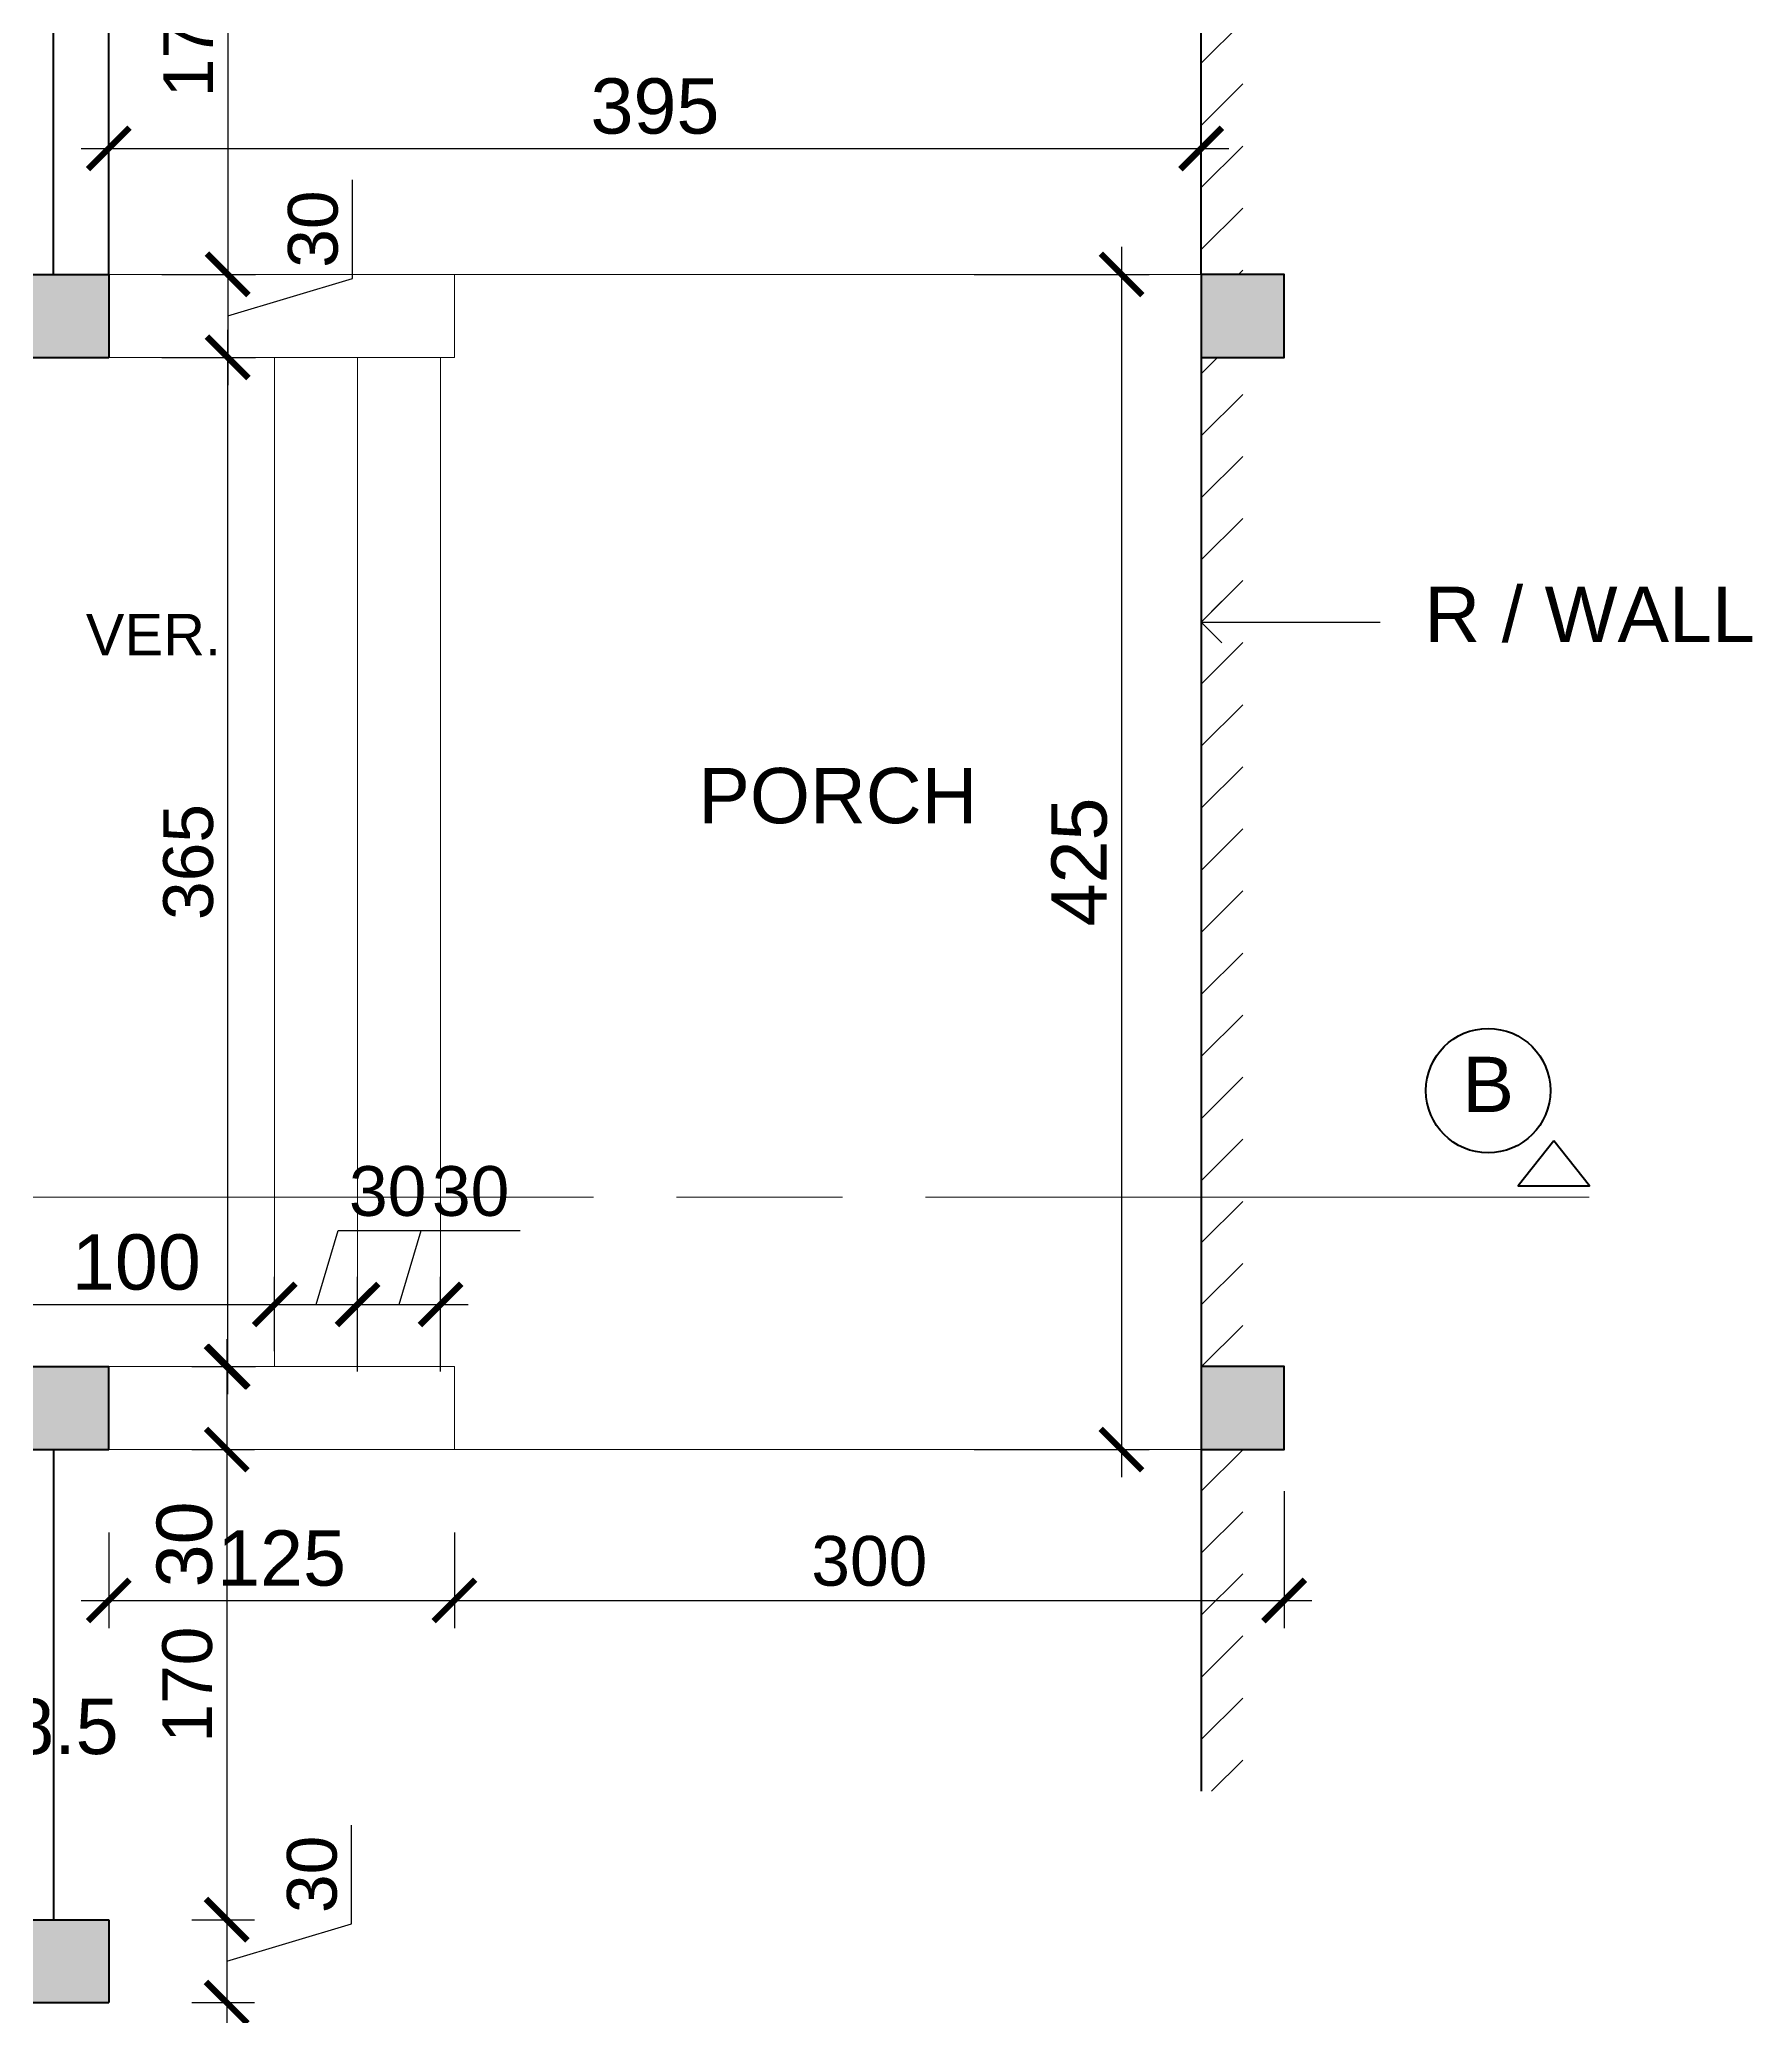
# Model space of a CAD drawing. Header units: millimetres. Extents: x -43527 to -16485, y 19062 to 36467.
# Drawn here: x -20512 to -19893, y 19725 to 20440 of the extents above; entities that cross this region are included whole.
import ezdxf

# ---------------------------------------------------------------- set-up
doc = ezdxf.new("R2010")
doc.units = ezdxf.units.MM
doc.header["$LTSCALE"] = 10
doc.header["$PDMODE"] = 35
doc.linetypes.add('ACAD_ISO08W100', pattern=[36, 24, -3, 6, -3])
for name, color, linetype, lineweight in [('elevation', 2, 'Continuous', 20), ('SEC.', 140, 'Continuous', 40), ('SEC.  LINE', 20, 'ACAD_ISO08W100', 13), ('TEXT', 6, 'Continuous', 25), ('THI.', 5, 'Continuous', 60), ('THIN', 241, 'Continuous', 5), ('WALL', 4, 'Continuous', 40)]:
    doc.layers.add(name, color=color, linetype=linetype, lineweight=lineweight)
doc.styles.get("Standard").update_dxf_attribs({"font": 'arial.ttf', "height": 18})
doc.dimstyles.new('ISO-25', dxfattribs={"dimtxt": 2.5, "dimasz": 15, "dimexe": 10, "dimexo": 30, "dimgap": 5, "dimtad": 1, "dimdsep": 46, "dimtxsty": 'Standard', "dimblk": 'ARCHTICK', "dimcen": 2.5, "dimdle": 10, "dimadec": 1, "dimazin": 0, "dimtfac": 1, "dimtmove": 0, "dimatfit": 3, "dimldrblk": 'OPEN90', "dimfxl": 1, "dimarcsym": 0})

# ---------------------------------------------------------------- blocks, each defined once
blk = doc.blocks.new('_ArchTick')
at = {"color": 0, "linetype": 'ByBlock', "const_width": 0.15}
blk.add_lwpolyline([(-0.5, -0.5), (0.5, 0.5)], dxfattribs=at)
blk = doc.blocks.new('*D208')
at = {"layer": 'Defpoints', "color": 0, "transparency": 16777216}
for p in [(-20487.29, 20324.78), (-20444.26, 20324.78), (-20487.29, 19959.78)]:
    blk.add_point(p, dxfattribs=at)
at = {"layer": 'TEXT', "color": 0, "lineweight": -2, "transparency": 16777216}
for p, q in [((-20444.26, 19949.78), (-20444.26, 20334.78)), ((-20457.29, 20324.78), (-20434.26, 20324.78)), ((-20457.29, 19959.78), (-20434.26, 19959.78))]:
    blk.add_line(p, q, dxfattribs=at)
at = {"layer": 'TEXT', "color": 0, "lineweight": -2, "transparency": 16777216, "xscale": 15, "yscale": 15, "zscale": 15}
for p, rotation in [((-20444.26, 20324.78), 90), ((-20444.26, 19959.78), 270)]:
    blk.add_blockref('_ArchTick', p, dxfattribs=dict(at, rotation=rotation))
at = {"layer": 'TEXT', "color": 0, "transparency": 16777216, "insert": (-20458.46, 20142.28), "char_height": 18, "attachment_point": 5, "rotation": 90}
blk.add_mtext('365', dxfattribs=at)
blk = doc.blocks.new('_Open90')
at = {"color": 0, "linetype": 'ByBlock', "lineweight": -2}
for p, q in [((-0.5, 0.5), (0, 0)), ((0, 0), (-1, 0)), ((0, 0), (-0.5, -0.5))]:
    blk.add_line(p, q, dxfattribs=at)
blk = doc.blocks.new('*D217')
at = {"layer": 'Defpoints', "color": 0, "transparency": 16777216}
for p in [(-20498.04, 20524.78), (-20498.04, 20354.78), (-20444.26, 20354.78)]:
    blk.add_point(p, dxfattribs=at)
at = {"layer": 'TEXT', "color": 0, "lineweight": -2, "transparency": 16777216}
for p, q in [((-20444.26, 20534.78), (-20444.26, 20344.78)), ((-20468.04, 20524.78), (-20434.26, 20524.78)), ((-20468.04, 20354.78), (-20434.26, 20354.78))]:
    blk.add_line(p, q, dxfattribs=at)
at = {"layer": 'TEXT', "color": 0, "lineweight": -2, "transparency": 16777216, "xscale": 15, "yscale": 15, "zscale": 15}
for p, rotation in [((-20444.26, 20524.78), 90), ((-20444.26, 20354.78), 270)]:
    blk.add_blockref('_ArchTick', p, dxfattribs=dict(at, rotation=rotation))
at = {"layer": 'TEXT', "color": 0, "transparency": 16777216, "insert": (-20458.45, 20439.78), "char_height": 18, "attachment_point": 5, "rotation": 90}
blk.add_mtext('170', dxfattribs=at)
blk = doc.blocks.new('*D218')
at = {"layer": 'Defpoints', "color": 0, "transparency": 16777216}
for p in [(-20487.29, 19959.78), (-20487.29, 19929.78), (-20444.62, 19929.78)]:
    blk.add_point(p, dxfattribs=at)
at = {"layer": 'TEXT', "color": 0, "lineweight": -2, "transparency": 16777216}
for p, q in [((-20444.62, 19969.78), (-20444.62, 19929.78)), ((-20457.29, 19959.78), (-20434.62, 19959.78)), ((-20457.29, 19929.78), (-20434.62, 19929.78)), ((-20444.62, 19929.78), (-20444.62, 19876.22))]:
    blk.add_line(p, q, dxfattribs=at)
at = {"layer": 'TEXT', "color": 0, "lineweight": -2, "transparency": 16777216, "xscale": 15, "yscale": 15, "zscale": 15}
for p, rotation in [((-20444.62, 19959.78), 90), ((-20444.62, 19929.78), 270)]:
    blk.add_blockref('_ArchTick', p, dxfattribs=dict(at, rotation=rotation))
at = {"layer": 'TEXT', "color": 0, "transparency": 16777216, "insert": (-20459.83, 19895.5), "char_height": 20, "attachment_point": 5, "rotation": 90}
blk.add_mtext('30', dxfattribs=at)
blk = doc.blocks.new('*D219')
at = {"layer": 'Defpoints', "color": 0, "transparency": 16777216}
for p in [(-20487.29, 19929.78), (-20487.29, 19759.78), (-20444.62, 19759.78)]:
    blk.add_point(p, dxfattribs=at)
at = {"layer": 'TEXT', "color": 0, "lineweight": -2, "transparency": 16777216}
for p, q in [((-20444.62, 19939.78), (-20444.62, 19749.78)), ((-20457.29, 19929.78), (-20434.62, 19929.78)), ((-20457.29, 19759.78), (-20434.62, 19759.78))]:
    blk.add_line(p, q, dxfattribs=at)
at = {"layer": 'TEXT', "color": 0, "lineweight": -2, "transparency": 16777216, "xscale": 15, "yscale": 15, "zscale": 15}
for p, rotation in [((-20444.62, 19929.78), 90), ((-20444.62, 19759.78), 270)]:
    blk.add_blockref('_ArchTick', p, dxfattribs=dict(at, rotation=rotation))
at = {"layer": 'TEXT', "color": 0, "transparency": 16777216, "insert": (-20458.81, 19844.78), "char_height": 18, "attachment_point": 5, "rotation": 90}
blk.add_mtext('170', dxfattribs=at)
blk = doc.blocks.new('*D220')
at = {"layer": 'Defpoints', "color": 0, "transparency": 16777216}
for p in [(-20487.29, 19759.78), (-20487.29, 19729.78), (-20444.62, 19729.78)]:
    blk.add_point(p, dxfattribs=at)
at = {"layer": 'TEXT', "color": 0, "lineweight": -2, "transparency": 16777216}
for p, q in [((-20399.53, 19758.31), (-20399.53, 19794.02)), ((-20444.62, 19769.78), (-20444.62, 19719.78)), ((-20457.29, 19759.78), (-20434.62, 19759.78)), ((-20444.62, 19744.78), (-20399.53, 19758.31)), ((-20457.29, 19729.78), (-20434.62, 19729.78))]:
    blk.add_line(p, q, dxfattribs=at)
at = {"layer": 'TEXT', "color": 0, "lineweight": -2, "transparency": 16777216, "xscale": 15, "yscale": 15, "zscale": 15}
for p, rotation in [((-20444.62, 19759.78), 90), ((-20444.62, 19729.78), 270)]:
    blk.add_blockref('_ArchTick', p, dxfattribs=dict(at, rotation=rotation))
at = {"layer": 'TEXT', "color": 0, "transparency": 16777216, "insert": (-20413.72, 19776.17), "char_height": 18, "attachment_point": 5, "rotation": 90}
blk.add_mtext('30', dxfattribs=at)
blk = doc.blocks.new('*D233')
at = {"layer": 'Defpoints', "color": 0, "transparency": 16777216}
for p in [(-20498.04, 20354.78), (-20498.04, 20324.78), (-20444.26, 20324.78)]:
    blk.add_point(p, dxfattribs=at)
at = {"layer": 'TEXT', "color": 0, "lineweight": -2, "transparency": 16777216}
for p, q in [((-20399.17, 20353.31), (-20399.17, 20389.02)), ((-20444.26, 20364.78), (-20444.26, 20314.78)), ((-20468.04, 20354.78), (-20434.26, 20354.78)), ((-20444.26, 20339.78), (-20399.17, 20353.31)), ((-20468.04, 20324.78), (-20434.26, 20324.78))]:
    blk.add_line(p, q, dxfattribs=at)
at = {"layer": 'TEXT', "color": 0, "lineweight": -2, "transparency": 16777216, "xscale": 15, "yscale": 15, "zscale": 15}
for p, rotation in [((-20444.26, 20354.78), 90), ((-20444.26, 20324.78), 270)]:
    blk.add_blockref('_ArchTick', p, dxfattribs=dict(at, rotation=rotation))
at = {"layer": 'TEXT', "color": 0, "transparency": 16777216, "insert": (-20413.37, 20371.17), "char_height": 18, "attachment_point": 5, "rotation": 90}
blk.add_mtext('30', dxfattribs=at)
blk = doc.blocks.new('*D234')
at = {"layer": 'Defpoints', "color": 0, "transparency": 16777216}
for p in [(-20427.29, 19982.28), (-20527.29, 19935.38), (-20427.29, 19935.38)]:
    blk.add_point(p, dxfattribs=at)
at = {"layer": 'elevation', "color": 0, "lineweight": -2, "transparency": 16777216}
for p, q in [((-20527.29, 19965.38), (-20527.29, 19992.28)), ((-20427.29, 19965.38), (-20427.29, 19992.28)), ((-20537.29, 19982.28), (-20417.29, 19982.28))]:
    blk.add_line(p, q, dxfattribs=at)
at = {"layer": 'elevation', "color": 0, "lineweight": -2, "transparency": 16777216, "xscale": 15, "yscale": 15, "zscale": 15, "rotation": 180}
blk.add_blockref('_ArchTick', (-20527.29, 19982.28), dxfattribs=at)
at = {"layer": 'elevation', "color": 0, "lineweight": -2, "transparency": 16777216, "xscale": 15, "yscale": 15, "zscale": 15}
blk.add_blockref('_ArchTick', (-20427.29, 19982.28), dxfattribs=at)
at = {"layer": 'elevation', "color": 0, "transparency": 16777216, "insert": (-20477.29, 19997.5), "char_height": 20, "attachment_point": 5}
blk.add_mtext('100', dxfattribs=at)
blk = doc.blocks.new('*D235')
at = {"layer": 'Defpoints', "color": 0, "transparency": 16777216}
for p in [(-20397.29, 19982.28), (-20427.29, 19935.38), (-20397.29, 19928.06)]:
    blk.add_point(p, dxfattribs=at)
at = {"layer": 'elevation', "color": 0, "lineweight": -2, "transparency": 16777216}
for p, q in [((-20412.29, 19982.28), (-20404.28, 20008.98)), ((-20404.28, 20008.98), (-20368.57, 20008.98)), ((-20427.29, 19965.38), (-20427.29, 19992.28)), ((-20397.29, 19958.06), (-20397.29, 19992.28)), ((-20437.29, 19982.28), (-20387.29, 19982.28))]:
    blk.add_line(p, q, dxfattribs=at)
at = {"layer": 'elevation', "color": 0, "lineweight": -2, "transparency": 16777216, "xscale": 15, "yscale": 15, "zscale": 15, "rotation": 180}
blk.add_blockref('_ArchTick', (-20427.29, 19982.28), dxfattribs=at)
at = {"layer": 'elevation', "color": 0, "lineweight": -2, "transparency": 16777216, "xscale": 15, "yscale": 15, "zscale": 15}
blk.add_blockref('_ArchTick', (-20397.29, 19982.28), dxfattribs=at)
at = {"layer": 'elevation', "color": 0, "transparency": 16777216, "insert": (-20386.43, 20023.18), "char_height": 18, "attachment_point": 5}
blk.add_mtext('30', dxfattribs=at)
blk = doc.blocks.new('*D236')
at = {"layer": 'Defpoints', "color": 0, "transparency": 16777216}
for p in [(-20367.29, 19982.28), (-20397.29, 19928.06), (-20367.29, 19928.06)]:
    blk.add_point(p, dxfattribs=at)
at = {"layer": 'elevation', "color": 0, "lineweight": -2, "transparency": 16777216}
for p, q in [((-20382.29, 19982.28), (-20374.28, 20008.98)), ((-20374.28, 20008.98), (-20338.57, 20008.98)), ((-20397.29, 19958.06), (-20397.29, 19992.28)), ((-20367.29, 19958.06), (-20367.29, 19992.28)), ((-20407.29, 19982.28), (-20357.29, 19982.28))]:
    blk.add_line(p, q, dxfattribs=at)
at = {"layer": 'elevation', "color": 0, "lineweight": -2, "transparency": 16777216, "xscale": 15, "yscale": 15, "zscale": 15, "rotation": 180}
blk.add_blockref('_ArchTick', (-20397.29, 19982.28), dxfattribs=at)
at = {"layer": 'elevation', "color": 0, "lineweight": -2, "transparency": 16777216, "xscale": 15, "yscale": 15, "zscale": 15}
blk.add_blockref('_ArchTick', (-20367.29, 19982.28), dxfattribs=at)
at = {"layer": 'elevation', "color": 0, "transparency": 16777216, "insert": (-20356.43, 20023.18), "char_height": 18, "attachment_point": 5}
blk.add_mtext('30', dxfattribs=at)
blk = doc.blocks.new('*D237')
at = {"layer": 'Defpoints', "color": 0, "transparency": 16777216}
for p in [(-20487.29, 19929.78), (-20362.29, 19929.78), (-20362.29, 19875.23)]:
    blk.add_point(p, dxfattribs=at)
at = {"layer": 'elevation', "color": 0, "lineweight": -2, "transparency": 16777216}
for p, q in [((-20487.29, 19899.78), (-20487.29, 19865.23)), ((-20362.29, 19899.78), (-20362.29, 19865.23)), ((-20497.29, 19875.23), (-20352.29, 19875.23))]:
    blk.add_line(p, q, dxfattribs=at)
at = {"layer": 'elevation', "color": 0, "lineweight": -2, "transparency": 16777216, "xscale": 15, "yscale": 15, "zscale": 15, "rotation": 180}
blk.add_blockref('_ArchTick', (-20487.29, 19875.23), dxfattribs=at)
at = {"layer": 'elevation', "color": 0, "lineweight": -2, "transparency": 16777216, "xscale": 15, "yscale": 15, "zscale": 15}
blk.add_blockref('_ArchTick', (-20362.29, 19875.23), dxfattribs=at)
at = {"layer": 'elevation', "color": 0, "transparency": 16777216, "insert": (-20424.79, 19890.44), "char_height": 20, "attachment_point": 5}
blk.add_mtext('125', dxfattribs=at)
blk = doc.blocks.new('*D238')
at = {"layer": 'Defpoints', "color": 0, "transparency": 16777216}
for p in [(-20062.29, 19944.78), (-20362.29, 19929.78), (-20062.29, 19875.23)]:
    blk.add_point(p, dxfattribs=at)
at = {"layer": 'elevation', "color": 0, "lineweight": -2, "transparency": 16777216}
for p, q in [((-20062.29, 19914.78), (-20062.29, 19865.23)), ((-20362.29, 19899.78), (-20362.29, 19865.23)), ((-20372.29, 19875.23), (-20052.29, 19875.23))]:
    blk.add_line(p, q, dxfattribs=at)
at = {"layer": 'elevation', "color": 0, "lineweight": -2, "transparency": 16777216, "xscale": 15, "yscale": 15, "zscale": 15, "rotation": 180}
blk.add_blockref('_ArchTick', (-20362.29, 19875.23), dxfattribs=at)
at = {"layer": 'elevation', "color": 0, "lineweight": -2, "transparency": 16777216, "xscale": 15, "yscale": 15, "zscale": 15}
blk.add_blockref('_ArchTick', (-20062.29, 19875.23), dxfattribs=at)
at = {"layer": 'elevation', "color": 0, "transparency": 16777216, "insert": (-20212.29, 19889.43), "char_height": 18, "attachment_point": 5}
blk.add_mtext('300', dxfattribs=at)
blk = doc.blocks.new('*D239')
at = {"layer": 'Defpoints', "color": 0, "transparency": 16777216}
for p in [(-20204.4, 20354.78), (-20204.4, 19929.78), (-20121.11, 19929.78)]:
    blk.add_point(p, dxfattribs=at)
at = {"layer": 'elevation', "color": 0, "lineweight": -2, "transparency": 16777216}
for p, q in [((-20121.11, 20364.78), (-20121.11, 19919.78)), ((-20174.4, 20354.78), (-20111.11, 20354.78)), ((-20174.4, 19929.78), (-20111.11, 19929.78))]:
    blk.add_line(p, q, dxfattribs=at)
at = {"layer": 'elevation', "color": 0, "lineweight": -2, "transparency": 16777216, "xscale": 15, "yscale": 15, "zscale": 15}
for p, rotation in [((-20121.11, 20354.78), 90), ((-20121.11, 19929.78), 270)]:
    blk.add_blockref('_ArchTick', p, dxfattribs=dict(at, rotation=rotation))
at = {"layer": 'elevation', "color": 0, "transparency": 16777216, "insert": (-20136.32, 20142.28), "char_height": 20, "attachment_point": 5, "rotation": 90}
blk.add_mtext('425', dxfattribs=at)
blk = doc.blocks.new('*D240')
at = {"layer": 'Defpoints', "color": 0, "transparency": 16777216}
for p in [(-20092.29, 20400.33), (-20487.29, 20339.78), (-20092.29, 20339.78)]:
    blk.add_point(p, dxfattribs=at)
at = {"layer": 'elevation', "color": 0, "lineweight": -2, "transparency": 16777216}
for p, q in [((-20487.29, 20369.78), (-20487.29, 20410.33)), ((-20092.29, 20369.78), (-20092.29, 20410.33)), ((-20497.29, 20400.33), (-20082.29, 20400.33))]:
    blk.add_line(p, q, dxfattribs=at)
at = {"layer": 'elevation', "color": 0, "lineweight": -2, "transparency": 16777216, "xscale": 15, "yscale": 15, "zscale": 15, "rotation": 180}
blk.add_blockref('_ArchTick', (-20487.29, 20400.33), dxfattribs=at)
at = {"layer": 'elevation', "color": 0, "lineweight": -2, "transparency": 16777216, "xscale": 15, "yscale": 15, "zscale": 15}
blk.add_blockref('_ArchTick', (-20092.29, 20400.33), dxfattribs=at)
at = {"layer": 'elevation', "color": 0, "transparency": 16777216, "insert": (-20289.79, 20415.55), "char_height": 20, "attachment_point": 5}
blk.add_mtext('395', dxfattribs=at)

msp = doc.modelspace()

# ---------------------------------------------------------------- hatches: boundary and pattern name
at = {"layer": 'elevation'}
h = msp.add_hatch(dxfattribs=at)
h.set_pattern_fill('LINE', color=256, scale=5, angle=45, style=0)
h.paths.add_polyline_path([(-20077.29, 20472.971), (-20092.29, 20472.971), (-20092.29, 20354.784), (-20077.29, 20354.784)])
h.paths.add_polyline_path([(-20077.29, 20324.784), (-20092.29, 20324.784), (-20092.29, 20021.034), (-20077.29, 20021.034)])
h.paths.add_polyline_path([(-20077.29, 19929.784), (-20092.29, 19929.784), (-20092.29, 19806.273), (-20077.29, 19806.273)])
h.paths.add_polyline_path([(-20077.29, 20021.034), (-20092.29, 20021.034), (-20092.29, 19959.784), (-20077.29, 19959.784)])
at = {"layer": 'THIN'}
h = msp.add_hatch(color=256, dxfattribs=at)
h.paths.add_polyline_path([(-22747.29, 20829.784), (-22777.29, 20829.784), (-22777.29, 20789.784), (-22747.29, 20789.784)])
h.paths.add_polyline_path([(-22417.29, 20829.784), (-22447.29, 20829.784), (-22447.29, 20789.784), (-22417.29, 20789.784)])
h.paths.add_polyline_path([(-22087.29, 20829.784), (-22117.29, 20829.784), (-22117.29, 20789.784), (-22087.29, 20789.784)])
h.paths.add_polyline_path([(-21757.29, 20829.784), (-21787.29, 20829.784), (-21787.29, 20789.784), (-21757.29, 20789.784)])
h.paths.add_polyline_path([(-21427.29, 20829.784), (-21457.29, 20829.784), (-21457.29, 20789.784), (-21427.29, 20789.784)])
h.paths.add_polyline_path([(-21097.29, 20829.784), (-21127.29, 20829.784), (-21127.29, 20789.784), (-21097.29, 20789.784)])
h.paths.add_polyline_path([(-20767.29, 20829.784), (-20797.29, 20829.784), (-20797.29, 20789.784), (-20767.29, 20789.784)])
h.paths.add_polyline_path([(-20487.29, 20554.784), (-20527.29, 20554.784), (-20527.29, 20524.784), (-20487.29, 20524.784)])
h.paths.add_polyline_path([(-20487.29, 20354.784), (-20527.29, 20354.784), (-20527.29, 20324.784), (-20487.29, 20324.784)])
h.paths.add_polyline_path([(-20767.29, 20364.784), (-20797.29, 20364.784), (-20797.29, 20324.784), (-20767.29, 20324.784)])
h.paths.add_polyline_path([(-21097.29, 20364.784), (-21127.29, 20364.784), (-21127.29, 20324.784), (-21097.29, 20324.784)])
h.paths.add_polyline_path([(-21427.29, 20364.784), (-21457.29, 20364.784), (-21457.29, 20324.784), (-21427.29, 20324.784)])
h.paths.add_polyline_path([(-21757.29, 20364.784), (-21787.29, 20364.784), (-21787.29, 20324.784), (-21757.29, 20324.784)])
h.paths.add_polyline_path([(-22087.29, 20364.784), (-22117.29, 20364.784), (-22117.29, 20324.784), (-22087.29, 20324.784)])
h.paths.add_polyline_path([(-22417.29, 20364.784), (-22447.29, 20364.784), (-22447.29, 20324.784), (-22417.29, 20324.784)])
h.paths.add_polyline_path([(-22747.29, 20364.784), (-22777.29, 20364.784), (-22777.29, 20324.784), (-22747.29, 20324.784)])
h.paths.add_polyline_path([(-22747.29, 19959.784), (-22777.29, 19959.784), (-22777.29, 19919.784), (-22747.29, 19919.784)])
h.paths.add_polyline_path([(-22417.29, 19959.784), (-22447.29, 19959.784), (-22447.29, 19919.784), (-22417.29, 19919.784)])
h.paths.add_polyline_path([(-22087.29, 19959.784), (-22117.29, 19959.784), (-22117.29, 19919.784), (-22087.29, 19919.784)])
h.paths.add_polyline_path([(-21757.29, 19959.784), (-21787.29, 19959.784), (-21787.29, 19919.784), (-21757.29, 19919.784)])
h.paths.add_polyline_path([(-21427.29, 19959.784), (-21457.29, 19959.784), (-21457.29, 19919.784), (-21427.29, 19919.784)])
h.paths.add_polyline_path([(-21097.29, 19944.784, 1), (-21127.29, 19944.784, 1)])
h.paths.add_polyline_path([(-20767.29, 19959.784), (-20797.29, 19959.784), (-20797.29, 19919.784), (-20767.29, 19919.784)])
h.paths.add_polyline_path([(-20487.29, 19959.784), (-20527.29, 19959.784), (-20527.29, 19929.784), (-20487.29, 19929.784)])
h.paths.add_polyline_path([(-20487.29, 19759.784), (-20527.29, 19759.784), (-20527.29, 19729.784), (-20487.29, 19729.784)])
h.paths.add_polyline_path([(-20757.29, 19644.784), (-20797.29, 19644.784), (-20797.29, 19614.784), (-20757.29, 19614.784)])
h.paths.add_polyline_path([(-21097.29, 19644.784), (-21137.29, 19644.784), (-21137.29, 19614.784), (-21097.29, 19614.784)])
h.paths.add_polyline_path([(-21427.29, 19644.784), (-21467.29, 19644.784), (-21467.29, 19614.784), (-21427.29, 19614.784)])
h.paths.add_polyline_path([(-21427.29, 19194.784), (-21467.29, 19194.784), (-21467.29, 19164.784), (-21427.29, 19164.784)])
h.paths.add_polyline_path([(-21097.29, 19194.784), (-21137.29, 19194.784), (-21137.29, 19164.784), (-21097.29, 19164.784)])
h.paths.add_polyline_path([(-20757.29, 19194.784), (-20797.29, 19194.784), (-20797.29, 19164.784), (-20757.29, 19164.784)])
h = msp.add_hatch(color=256, dxfattribs=at)
h.paths.add_polyline_path([(-20062.29, 20354.784), (-20092.29, 20354.784), (-20092.29, 20324.784), (-20062.29, 20324.784)])
h.paths.add_polyline_path([(-20062.29, 19959.784), (-20092.29, 19959.784), (-20092.29, 19929.784), (-20062.29, 19929.784)])

# ---------------------------------------------------------------- linework, layer by layer
at = {"layer": 'elevation'}
for p, q in [((-20487.29, 20354.784), (-20362.29, 20354.784)), ((-20362.29, 20324.784), (-20362.29, 20354.784)), ((-20362.29, 20354.784), (-20077.29, 20354.784)), ((-20362.29, 20324.784), (-20487.29, 20324.784)), ((-20427.29, 20324.784), (-20427.29, 19959.784)), ((-20397.29, 20324.784), (-20397.29, 19959.784)), ((-20367.29, 20324.784), (-20367.29, 19959.784)), ((-20362.29, 19959.784), (-20487.29, 19959.784)), ((-20362.29, 19959.784), (-20362.29, 19929.784)), ((-20487.29, 19929.784), (-20362.29, 19929.784)), ((-20362.29, 19929.784), (-20077.29, 19929.784))]:
    msp.add_line(p, q, dxfattribs=at)
at = {"layer": 'SEC.'}
for p, q in [((-20092.29, 20354.784), (-20092.29, 20472.971)), ((-20092.29, 20324.784), (-20092.29, 19959.784)), ((-20092.29, 19929.784), (-20092.29, 19806.273))]:
    msp.add_line(p, q, dxfattribs=at)
at = {"layer": 'SEC.  LINE'}
msp.add_line((-19951.98, 20021.034), (-21037.29, 20021.034), dxfattribs=at)
at = {"layer": 'THI.'}
for p, q in [((-20527.29, 20354.784), (-20487.29, 20354.784)), ((-20487.29, 20354.784), (-20487.29, 20324.784)), ((-20527.29, 20324.784), (-20487.29, 20324.784)), ((-20527.29, 19959.784), (-20487.29, 19959.784)), ((-20487.29, 19929.784), (-20487.29, 19959.784)), ((-20527.29, 19929.784), (-20487.29, 19929.784)), ((-20527.29, 19759.784), (-20487.29, 19759.784)), ((-20487.29, 19759.784), (-20487.29, 19729.784)), ((-20527.29, 19729.784), (-20487.29, 19729.784))]:
    msp.add_line(p, q, dxfattribs=at)
for points in [[(-20092.29, 20324.784), (-20062.29, 20324.784), (-20062.29, 20354.784), (-20092.29, 20354.784)], [(-20092.29, 19929.784), (-20062.29, 19929.784), (-20062.29, 19959.784), (-20092.29, 19959.784)]]:
    msp.add_lwpolyline(points, close=True, dxfattribs=at)
at = {"layer": 'WALL'}
for p, q in [((-20507.29, 20354.784), (-20507.29, 20524.784)), ((-20487.29, 20354.784), (-20487.29, 20524.784)), ((-20507.29, 19929.784), (-20507.29, 19759.784))]:
    msp.add_line(p, q, dxfattribs=at)
msp.add_lwpolyline([(-19964.787, 20041.459), (-19977.691, 20025.165), (-19951.883, 20025.165)], close=True, dxfattribs=at)
msp.add_circle((-19988.561, 20059.596), 22.498, dxfattribs=at)

# ---------------------------------------------------------------- texts
at = {"layer": 'TEXT'}
for s, height, p in [('R / WALL', 20, (-20011.597, 20221.846)), ('VER.', 15, (-20495.567, 20217.022)), ('PORCH', 20, (-20274.096, 20156.298)), ('120 x 188.5', 20, (-20629.719, 19819.667))]:
    msp.add_text(s, height=height, dxfattribs=at).set_placement(p)
at = {"layer": 'WALL'}
msp.add_text('B', height=20, dxfattribs=at).set_placement((-19997.832, 20051.859))

# ---------------------------------------------------------------- dimensions: what is measured, and where the dimension line sits
at = {"layer": 'elevation'}
for base, p1, p2, picture, middle in [((-20092.29, 20400.328), (-20487.29, 20339.784), (-20092.29, 20339.784), '*D240', (-20289.79, 20415.547)), ((-20427.29, 19982.284), (-20527.29, 19935.38), (-20427.29, 19935.38), '*D234', (-20477.29, 19997.495)), ((-20362.29, 19875.233), (-20487.29, 19929.784), (-20362.29, 19929.784), '*D237', (-20424.79, 19890.445))]:
    dim = msp.add_linear_dim(base=base, p1=p1, p2=p2, dimstyle='ISO-25', dxfattribs=at)
    dim.commit()
    dim.dimension.update_dxf_attribs({"geometry": picture, "text_midpoint": middle})
dim = msp.add_linear_dim(base=(-20121.106, 19929.784), p1=(-20204.403, 20354.784), p2=(-20204.403, 19929.784), angle=90, dimstyle='ISO-25', dxfattribs=at)
dim.commit()
dim.dimension.update_dxf_attribs({"geometry": '*D239', "text_midpoint": (-20136.317, 20142.284)})
for base, p1, p2, picture, middle in [((-20397.29, 19982.284), (-20427.29, 19935.38), (-20397.29, 19928.064), '*D235', (-20399.281, 20023.177)), ((-20367.29, 19982.284), (-20397.29, 19928.064), (-20367.29, 19928.064), '*D236', (-20369.281, 20023.177)), ((-20062.29, 19875.233), (-20362.29, 19929.784), (-20062.29, 19944.784), '*D238', (-20212.29, 19889.43))]:
    dim = msp.add_linear_dim(base=base, p1=p1, p2=p2, dimstyle='ISO-25', override={"dimtmove": 1}, dxfattribs=at)
    dim.commit()
    dim.dimension.update_dxf_attribs({"geometry": picture, "text_midpoint": middle})
at = {"layer": 'TEXT'}
for base, p1, p2, picture, middle in [((-20444.262, 20354.784), (-20498.037, 20524.784), (-20498.037, 20354.784), '*D217', (-20458.452, 20439.784)), ((-20444.262, 20324.784), (-20498.037, 20354.784), (-20498.037, 20324.784), '*D233', (-20413.369, 20358.311)), ((-20444.262, 20324.784), (-20487.29, 19959.784), (-20487.29, 20324.784), '*D208', (-20458.458, 20142.284)), ((-20444.616, 19759.784), (-20487.29, 19929.784), (-20487.29, 19759.784), '*D219', (-20458.806, 19844.784)), ((-20444.616, 19729.784), (-20487.29, 19759.784), (-20487.29, 19729.784), '*D220', (-20413.723, 19763.311))]:
    dim = msp.add_linear_dim(base=base, p1=p1, p2=p2, angle=90, dimstyle='ISO-25', override={"dimtmove": 1}, dxfattribs=at)
    dim.commit()
    dim.dimension.update_dxf_attribs({"geometry": picture, "text_midpoint": middle})
dim = msp.add_linear_dim(base=(-20444.616, 19929.784), p1=(-20487.29, 19959.784), p2=(-20487.29, 19929.784), angle=90, dimstyle='ISO-25', dxfattribs=at)
dim.commit()
dim.dimension.update_dxf_attribs({"geometry": '*D218', "text_midpoint": (-20459.834, 19895.5)})

# ---------------------------------------------------------------- leaders
at = {"layer": 'elevation'}
msp.add_leader([(-20092.29, 20229.06), (-20027.612, 20229.06)], dimstyle='ISO-25', override={"dimgap": 5, "dimtad": 0}, dxfattribs=at)

doc.saveas('drawing.dxf')
